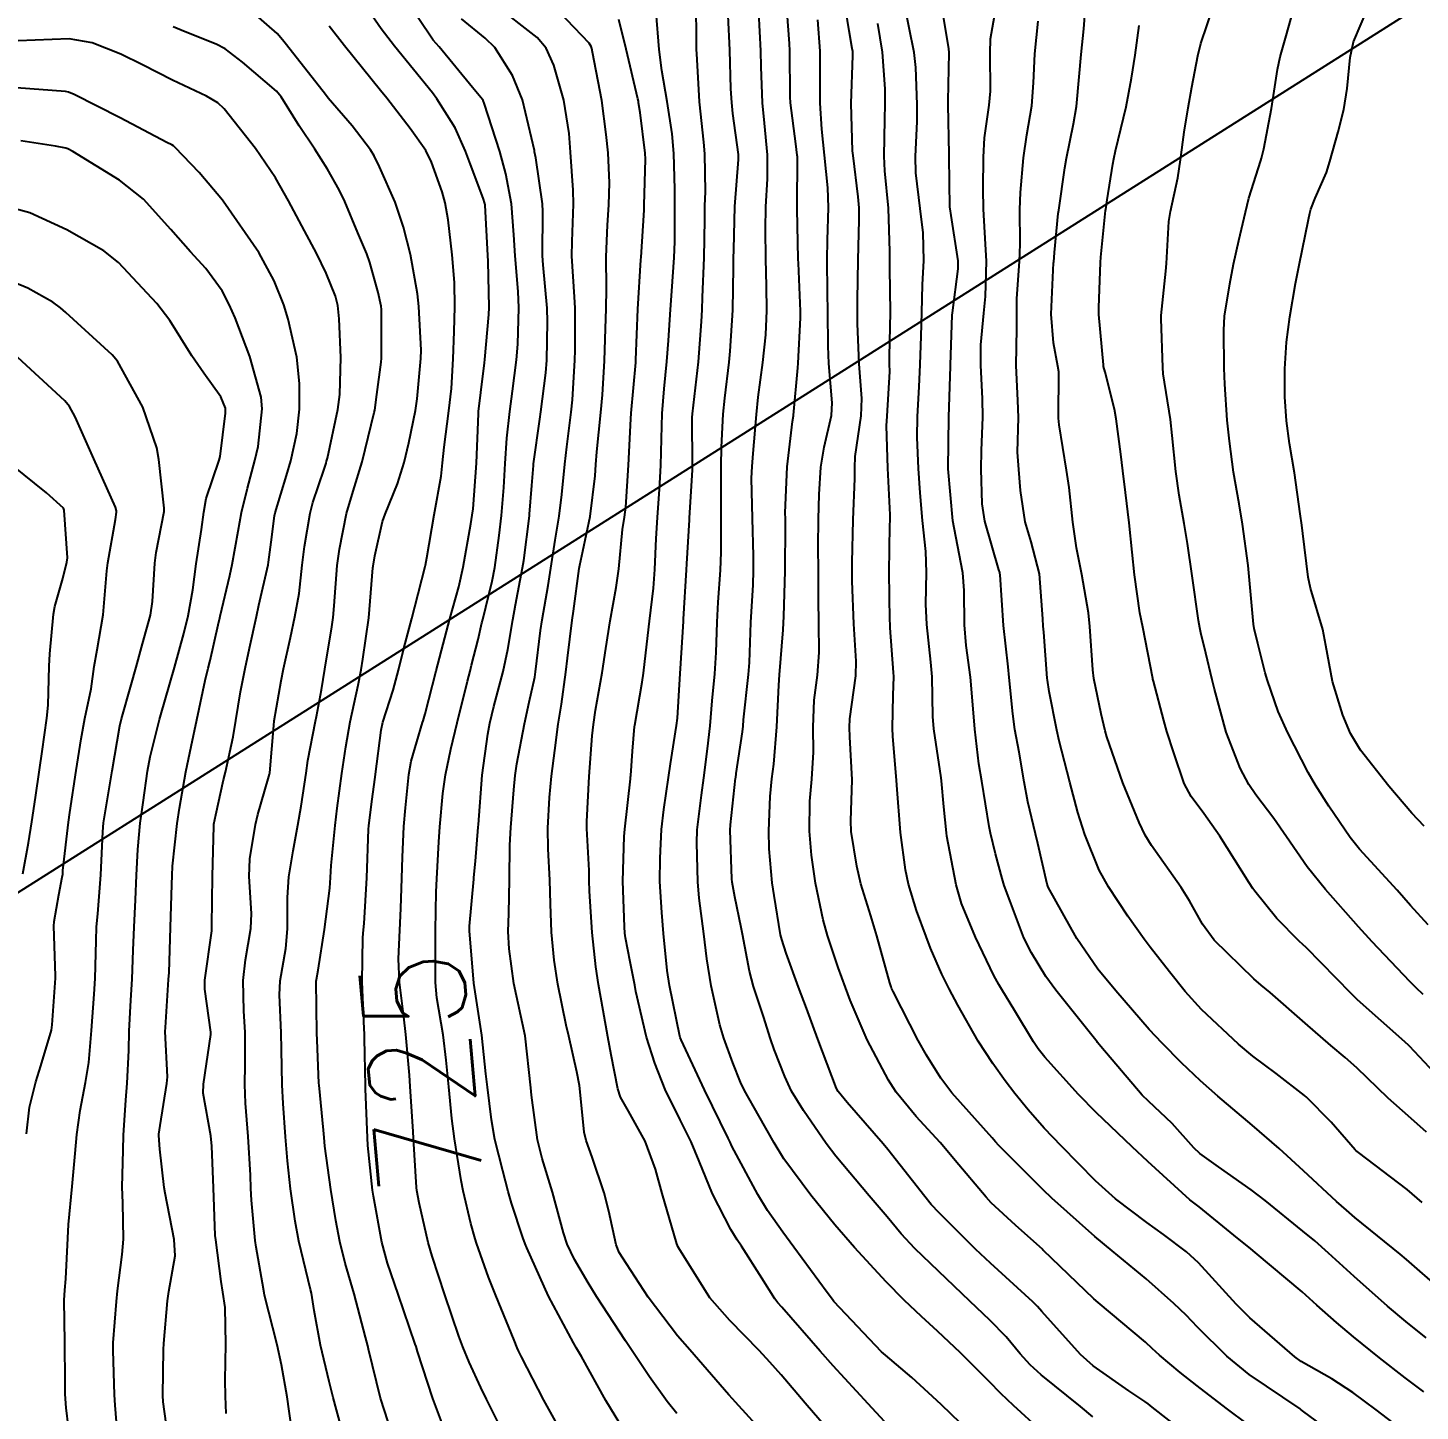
# Model space of a CAD drawing. Header units: metres. Extents: x 298520 to 308411, y 7433745 to 7450750.
# Drawn here: x 300115.2 to 300168.8, y 7449263.6 to 7449316.8 of the extents above; entities that cross this region are included whole.
import ezdxf
from ezdxf.enums import TextEntityAlignment as Align

# ---------------------------------------------------------------- set-up
doc = ezdxf.new("R2010")
doc.units = ezdxf.units.M
doc.header["$LTSCALE"] = 10
doc.linetypes.add('CONTINUO', pattern=[0])
for name, color, linetype in [('Cotas', 45, 'Continuous'), ('Curvas de Nivel 1m', 11, 'Continuous'), ('Curvas de Nivel 5m', 15, 'Continuous'), ('TEXTO', 45, 'Continuous')]:
    doc.layers.add(name, color=color, linetype=linetype)
doc.styles.add('Style-STANDARD', font='STANDARD.shx')

msp = doc.modelspace()

# ---------------------------------------------------------------- linework, layer by layer
at = {"layer": 'Curvas de Nivel 1m', "flags": 128}
for points, elevation in [([(300129.109, 7449263.191), (300128.816, 7449264.104), (300128.354, 7449265.986), (300128.327, 7449266.109), (300128.238, 7449266.454), (300127.801, 7449268.117), (300127.45, 7449269.298), (300127.241, 7449270.126), (300127.093, 7449270.93), (300126.894, 7449272.131), (300126.669, 7449273.794), (300126.637, 7449274.135), (300126.616, 7449274.416), (300126.447, 7449276.139), (300126.44, 7449276.225), (300126.37, 7449277.877), (300126.361, 7449278.14), (300126.338, 7449280.141), (300126.344, 7449280.201), (300126.407, 7449280.571), (300126.66, 7449282.136), (300126.857, 7449283.724), (300126.886, 7449284.134), (300126.916, 7449284.591), (300127.064, 7449286.131), (300127.142, 7449286.793), (300127.325, 7449288.128), (300127.476, 7449289.158), (300127.642, 7449290.123), (300127.946, 7449291.528), (300128.066, 7449292.117), (300128.134, 7449292.531), (300128.356, 7449294.113), (300128.518, 7449296.037), (300128.528, 7449296.111), (300128.597, 7449296.507), (300128.891, 7449297.827), (300128.986, 7449298.106), (300129.461, 7449299.271), (300129.716, 7449300.099), (300129.894, 7449300.854), (300130.159, 7449302.095), (300130.224, 7449302.537), (300130.364, 7449304.093), (300130.371, 7449304.41), (300130.289, 7449306.094), (300130.233, 7449306.579), (300129.967, 7449308.098), (300129.701, 7449309.148), (300129.379, 7449310.104), (300128.777, 7449311.47), (300128.563, 7449311.896), (300128.43, 7449312.115), (300127.715, 7449313.049), (300126.803, 7449314.107), (300126.692, 7449314.244), (300125.195, 7449316.155), (300125.036, 7449316.358), (300124.837, 7449316.593), (300123.038, 7449318.178)], 723), ([(300136.183, 7449262.057), (300135.097, 7449264.031), (300134.229, 7449265.692), (300134.117, 7449265.927), (300134.066, 7449266.043), (300133.95, 7449266.332), (300133.241, 7449268.055), (300132.968, 7449268.758), (300132.508, 7449270.067), (300132.453, 7449270.236), (300132.29, 7449270.824), (300131.984, 7449272.073), (300131.907, 7449272.476), (300131.657, 7449274.077), (300131.56, 7449274.859), (300131.433, 7449276.079), (300131.337, 7449277.107), (300131.226, 7449278.081), (300130.979, 7449279.499), (300130.922, 7449280.085), (300130.93, 7449281.572), (300130.93, 7449282.085), (300130.957, 7449283.573), (300130.977, 7449284.085), (300131.048, 7449285.503), (300131.089, 7449286.084), (300131.206, 7449287.362), (300131.308, 7449288.082), (300131.522, 7449289.066), (300131.756, 7449290.078), (300132.155, 7449291.682), (300132.256, 7449292.064), (300132.315, 7449292.295), (300132.561, 7449293.289), (300132.709, 7449293.92), (300132.741, 7449294.058), (300133.11, 7449295.533), (300133.21, 7449296.054), (300133.377, 7449297.281), (300133.461, 7449298.052), (300133.551, 7449299.129), (300133.609, 7449300.05), (300133.671, 7449301.032), (300133.78, 7449302.049), (300133.885, 7449302.834), (300134.048, 7449304.046), (300134.095, 7449304.643), (300134.127, 7449306.046), (300134.101, 7449306.665), (300133.988, 7449308.047), (300133.943, 7449308.85), (300133.848, 7449310.049), (300133.63, 7449311.195), (300133.402, 7449312.054), (300132.801, 7449313.914), (300132.759, 7449314.017), (300132.731, 7449314.061), (300132.354, 7449314.523), (300131.072, 7449316.086), (300130.953, 7449316.207), (300130.835, 7449316.337), (300129.653, 7449318.102)], 726), ([(300144.185, 7449262.065), (300142.466, 7449263.946), (300142.345, 7449264.078), (300142.216, 7449264.229), (300140.712, 7449265.965), (300140.241, 7449266.503), (300139.105, 7449267.987), (300138.777, 7449268.502), (300138.276, 7449269.271), (300137.995, 7449269.709), (300137.874, 7449269.996), (300137.596, 7449271.301), (300137.412, 7449272.003), (300136.957, 7449273.377), (300136.725, 7449274.014), (300136.649, 7449274.328), (300136.478, 7449276.018), (300136.463, 7449276.127), (300136.359, 7449276.654), (300136.057, 7449278.023), (300135.954, 7449278.449), (300135.629, 7449280.028), (300135.492, 7449280.949), (300135.391, 7449282.03), (300135.35, 7449283.12), (300135.319, 7449284.031), (300135.26, 7449285.237), (300135.253, 7449286.032), (300135.308, 7449287.208), (300135.388, 7449288.031), (300135.517, 7449289.021), (300135.651, 7449290.029), (300135.767, 7449290.791), (300135.945, 7449292.026), (300136.008, 7449292.568), (300136.18, 7449294.024), (300136.23, 7449294.37), (300136.454, 7449296.021), (300136.473, 7449296.142), (300136.6, 7449296.684), (300136.873, 7449298.016), (300137.067, 7449299.583), (300137.093, 7449300.013), (300137.134, 7449300.499), (300137.292, 7449302.011), (300137.356, 7449302.696), (300137.427, 7449304.009), (300137.462, 7449305.248), (300137.489, 7449306.008), (300137.499, 7449306.787), (300137.485, 7449308.009), (300137.542, 7449309.217), (300137.598, 7449310.007), (300137.618, 7449310.854), (300137.566, 7449312.008), (300137.497, 7449312.716), (300137.325, 7449314.012), (300136.968, 7449315.881), (300136.939, 7449316.018), (300136.914, 7449316.099), (300136.835, 7449316.226), (300135.115, 7449318.037)], 729), ([(300152.187, 7449262.11), (300150.386, 7449263.848), (300150.215, 7449264.018), (300149.253, 7449264.894), (300148.232, 7449265.75), (300148.089, 7449265.881), (300146.252, 7449267.826), (300146.192, 7449267.901), (300145.992, 7449268.168), (300144.716, 7449269.916), (300144.289, 7449270.484), (300143.693, 7449271.325), (300143.327, 7449271.935), (300142.331, 7449273.801), (300142.256, 7449273.951), (300142.189, 7449274.097), (300141.276, 7449275.961), (300140.372, 7449277.882), (300140.336, 7449277.97), (300140.322, 7449278.022), (300139.924, 7449279.975), (300139.833, 7449280.551), (300139.697, 7449281.977), (300139.629, 7449282.784), (300139.562, 7449283.979), (300139.571, 7449284.87), (300139.626, 7449285.978), (300139.708, 7449286.75), (300139.894, 7449287.976), (300139.971, 7449288.505), (300140.203, 7449289.973), (300140.237, 7449290.261), (300140.337, 7449291.972), (300140.351, 7449292.166), (300140.462, 7449293.971), (300140.466, 7449294.07), (300140.582, 7449295.97), (300140.595, 7449296.195), (300140.694, 7449297.887), (300140.702, 7449297.969), (300140.807, 7449299.801), (300140.81, 7449299.968), (300140.8, 7449301.83), (300140.807, 7449301.969), (300141.009, 7449303.637), (300141.039, 7449303.966), (300141.158, 7449305.513), (300141.185, 7449305.965), (300141.203, 7449306.448), (300141.265, 7449307.962), (300141.282, 7449309.435), (300141.293, 7449309.962), (300141.315, 7449310.509), (300141.288, 7449311.962), (300141.246, 7449312.421), (300141.076, 7449313.966), (300140.977, 7449315.821), (300140.971, 7449315.968), (300140.969, 7449316.102), (300140.947, 7449317.969)], 732), ([(300166.191, 7449262.209), (300164.282, 7449263.618), (300164.213, 7449263.668), (300164.183, 7449263.69), (300162.226, 7449265.013), (300161.362, 7449265.719), (300160.244, 7449266.837), (300159.801, 7449267.289), (300159.331, 7449267.744), (300158.267, 7449268.691), (300156.952, 7449269.773), (300156.288, 7449270.317), (300154.633, 7449271.797), (300154.308, 7449272.113), (300152.599, 7449273.826), (300152.472, 7449273.966), (300152.336, 7449274.121), (300150.783, 7449275.846), (300150.359, 7449276.413), (300149.81, 7449277.301), (300149.489, 7449277.863), (300148.537, 7449279.742), (300148.467, 7449279.879), (300148.452, 7449279.928), (300148.405, 7449280.074), (300147.902, 7449281.885), (300147.669, 7449282.653), (300147.291, 7449283.892), (300147.134, 7449284.565), (300146.91, 7449285.893), (300146.898, 7449286.315), (300146.955, 7449287.893), (300146.868, 7449289.544), (300146.847, 7449289.895), (300146.869, 7449290.238), (300147.094, 7449291.892), (300147.11, 7449292.453), (300147.022, 7449293.893), (300146.955, 7449295.527), (300146.949, 7449295.895), (300146.953, 7449296.251), (300146.999, 7449297.894), (300147.057, 7449299.473), (300147.051, 7449299.894), (300147.075, 7449300.321), (300147.301, 7449301.89), (300147.329, 7449302.55), (300147.223, 7449303.892), (300147.155, 7449305.445), (300147.158, 7449305.893), (300147.156, 7449306.332), (300147.182, 7449307.893), (300147.23, 7449309.418), (300147.224, 7449309.893), (300147.182, 7449310.309), (300146.988, 7449311.897), (300146.973, 7449312.085), (300146.922, 7449313.898), (300146.984, 7449315.744), (300146.981, 7449315.898), (300146.96, 7449316.024), (300146.841, 7449316.701), (300146.644, 7449317.902)], 737), ([(300168.941, 7449264.35), (300168.225, 7449264.879), (300167.243, 7449265.65), (300166.241, 7449266.465), (300165.586, 7449267.01), (300164.83, 7449267.681), (300164.26, 7449268.187), (300162.458, 7449269.708), (300162.284, 7449269.85), (300161.632, 7449270.374), (300160.3, 7449271.458), (300160.146, 7449271.577), (300159.95, 7449271.735), (300158.325, 7449273.21), (300157.724, 7449273.766), (300156.346, 7449275.093), (300155.663, 7449275.787), (300154.367, 7449277.22), (300154.11, 7449277.543), (300153.933, 7449277.807), (300153.211, 7449278.998), (300152.706, 7449279.825), (300152.594, 7449280.016), (300152.408, 7449280.358), (300151.693, 7449281.837), (300151.161, 7449283.124), (300150.949, 7449283.845), (300150.602, 7449285.718), (300150.585, 7449285.849), (300150.483, 7449286.85), (300150.392, 7449287.851), (300150.376, 7449287.97), (300150.094, 7449289.854), (300150.06, 7449290.322), (300150.027, 7449291.855), (300149.985, 7449292.419), (300149.825, 7449293.857), (300149.794, 7449294.638), (300149.819, 7449295.858), (300149.792, 7449296.667), (300149.661, 7449297.86), (300149.565, 7449298.924), (300149.508, 7449299.861), (300149.458, 7449301.059), (300149.468, 7449301.862), (300149.527, 7449303.009), (300149.564, 7449303.861), (300149.613, 7449304.947), (300149.631, 7449305.861), (300149.654, 7449306.93), (300149.705, 7449307.86), (300149.682, 7449308.928), (300149.568, 7449309.862), (300149.406, 7449311.234), (300149.391, 7449311.864), (300149.449, 7449313.21), (300149.451, 7449313.864), (300149.401, 7449315.287), (300149.344, 7449315.865), (300148.957, 7449317.764)], 739), ([(300169.596, 7449268.287), (300168.28, 7449269.436), (300168.037, 7449269.642), (300166.297, 7449271.053), (300165.965, 7449271.33), (300165.581, 7449271.671), (300164.32, 7449272.844), (300163.378, 7449273.7), (300162.342, 7449274.603), (300161.019, 7449275.723), (300160.359, 7449276.305), (300159.629, 7449277.005), (300158.877, 7449277.752), (300158.381, 7449278.289), (300157.1, 7449279.773), (300156.411, 7449280.601), (300155.595, 7449281.788), (300154.497, 7449283.755), (300154.476, 7449283.8), (300154.454, 7449283.878), (300154.097, 7449285.433), (300154.005, 7449285.807), (300153.715, 7449287.042), (300153.568, 7449287.814), (300153.376, 7449288.951), (300153.218, 7449289.82), (300153.13, 7449290.422), (300152.996, 7449291.823), (300152.953, 7449292.23), (300152.77, 7449293.827), (300152.644, 7449295.778), (300152.64, 7449295.829), (300152.629, 7449295.865), (300152.594, 7449295.964), (300152.055, 7449297.836), (300151.953, 7449298.507), (300151.919, 7449299.837), (300151.929, 7449300.558), (300151.979, 7449301.837), (300151.971, 7449302.536), (300151.899, 7449303.838), (300151.908, 7449304.625), (300152.023, 7449305.837), (300152.082, 7449306.474), (300152.125, 7449307.836), (300152.088, 7449308.492), (300152.003, 7449309.838), (300151.991, 7449310.618), (300152.006, 7449311.838), (300152.048, 7449312.58), (300152.221, 7449313.836), (300152.273, 7449314.373), (300152.266, 7449315.836), (300152.279, 7449316.395), (300152.531, 7449317.833)], 741), ([(300169.051, 7449274.34), (300168.346, 7449274.962), (300167.574, 7449275.648), (300166.364, 7449276.805), (300165.914, 7449277.212), (300165.37, 7449277.67), (300164.386, 7449278.532), (300163.032, 7449279.701), (300162.687, 7449279.987), (300162.408, 7449280.23), (300160.883, 7449281.725), (300160.429, 7449282.334), (300159.935, 7449283.234), (300159.614, 7449283.742), (300158.467, 7449285.359), (300158.224, 7449285.762), (300157.995, 7449286.247), (300157.367, 7449287.771), (300156.756, 7449289.541), (300156.689, 7449289.778), (300156.529, 7449290.426), (300156.251, 7449291.783), (300156.207, 7449292.123), (300156.098, 7449293.785), (300156.046, 7449294.31), (300155.79, 7449295.788), (300155.583, 7449296.81), (300155.446, 7449297.792), (300155.299, 7449299.127), (300155.204, 7449299.794), (300154.913, 7449301.545), (300154.888, 7449301.798), (300154.9, 7449303.578), (300154.872, 7449303.798), (300154.696, 7449304.695), (300154.604, 7449305.802), (300154.702, 7449307.77), (300154.706, 7449307.8), (300154.737, 7449308.174), (300154.882, 7449309.668), (300154.899, 7449309.799), (300155.14, 7449311.433), (300155.201, 7449311.796), (300155.472, 7449313.117), (300155.586, 7449313.792), (300155.682, 7449314.929), (300155.759, 7449315.791), (300155.863, 7449316.77), (300155.946, 7449317.789)], 743), ([(300140.206, 7449263.518), (300139.843, 7449263.976), (300139.163, 7449264.926), (300138.439, 7449265.997), (300138.237, 7449266.302), (300137.125, 7449268.011), (300136.797, 7449268.541), (300136.277, 7449269.435), (300135.988, 7449270.023), (300135.844, 7449270.468), (300135.431, 7449272.029), (300135.03, 7449273.325), (300134.849, 7449274.035), (300134.625, 7449275.762), (300134.598, 7449276.038), (300134.373, 7449278.04), (300133.941, 7449280.047), (300133.756, 7449281.389), (300133.725, 7449282.05), (300133.741, 7449282.743), (300133.772, 7449284.05), (300133.786, 7449285.371), (300133.822, 7449286.05), (300133.939, 7449287.5), (300133.985, 7449288.048), (300134.05, 7449288.496), (300134.35, 7449290.043), (300134.531, 7449290.875), (300134.742, 7449291.837), (300134.778, 7449292.038), (300134.967, 7449293.636), (300135.028, 7449294.035), (300135.261, 7449295.358), (300135.363, 7449296.032), (300135.53, 7449297.105), (300135.687, 7449298.029), (300135.791, 7449298.863), (300135.899, 7449300.027), (300135.975, 7449300.701), (300136.143, 7449302.025), (300136.191, 7449302.501), (300136.288, 7449304.024), (300136.298, 7449304.414), (300136.293, 7449306.024), (300136.273, 7449306.469), (300136.175, 7449308.026), (300136.179, 7449308.588), (300136.236, 7449310.025), (300136.222, 7449310.572), (300136.125, 7449312.027), (300136.068, 7449312.75), (300135.859, 7449314.029), (300135.478, 7449315.378), (300135.183, 7449316.036), (300134.837, 7449316.442), (300133.162, 7449317.745)], 728), ([(300148.203, 7449263.208), (300147.57, 7449263.886), (300146.227, 7449265.341), (300145.724, 7449265.905), (300144.25, 7449267.608), (300144.099, 7449267.77), (300143.976, 7449267.924), (300143.481, 7449268.716), (300142.692, 7449269.944), (300142.532, 7449270.193), (300142.289, 7449270.591), (300141.586, 7449271.957), (300141.064, 7449273.22), (300140.756, 7449273.966), (300140.341, 7449274.802), (300139.765, 7449275.976), (300139.358, 7449276.985), (300139.041, 7449277.983), (300138.637, 7449279.75), (300138.592, 7449279.988), (300138.412, 7449280.885), (300138.232, 7449281.803), (300138.208, 7449281.993), (300138.192, 7449282.228), (300138.138, 7449283.995), (300138.186, 7449285.71), (300138.205, 7449285.994), (300138.425, 7449287.924), (300138.428, 7449287.991), (300138.436, 7449288.049), (300138.508, 7449288.99), (300138.578, 7449289.933), (300138.591, 7449289.989), (300138.878, 7449291.649), (300138.924, 7449291.986), (300139.097, 7449293.445), (300139.16, 7449293.984), (300139.309, 7449295.256), (300139.363, 7449295.982), (300139.421, 7449297.165), (300139.467, 7449297.981), (300139.54, 7449299.07), (300139.593, 7449299.981), (300139.624, 7449301.009), (300139.65, 7449301.98), (300139.721, 7449302.931), (300139.827, 7449303.979), (300139.885, 7449304.788), (300139.96, 7449305.978), (300140.011, 7449306.686), (300140.104, 7449307.976), (300140.132, 7449308.586), (300140.139, 7449309.976), (300140.136, 7449310.61), (300140.096, 7449311.977), (300140.026, 7449312.742), (300139.84, 7449313.98), (300139.636, 7449315.167), (300139.535, 7449315.983), (300139.41, 7449317.421)], 731), ([(300154.199, 7449262.867), (300153.165, 7449263.816), (300152.678, 7449264.284), (300152.222, 7449264.74), (300151.118, 7449265.841), (300150.241, 7449266.673), (300149.627, 7449267.239), (300148.96, 7449267.869), (300148.263, 7449268.571), (300147.049, 7449269.892), (300146.292, 7449270.765), (300145.358, 7449271.909), (300144.324, 7449273.314), (300143.948, 7449273.926), (300143.369, 7449274.96), (300142.809, 7449275.943), (300142.662, 7449276.251), (300142.363, 7449277.007), (300142.024, 7449277.953), (300141.869, 7449278.467), (300141.533, 7449279.959), (300141.369, 7449281.005), (300141.246, 7449281.962), (300141.07, 7449283.337), (300141.015, 7449283.964), (300140.975, 7449285.458), (300140.997, 7449285.965), (300141.159, 7449287.291), (300141.246, 7449287.962), (300141.391, 7449289.08), (300141.49, 7449289.96), (300141.572, 7449290.92), (300141.668, 7449291.959), (300141.721, 7449292.788), (300141.766, 7449293.958), (300141.805, 7449294.727), (300141.891, 7449295.957), (300141.915, 7449296.642), (300141.914, 7449297.957), (300141.919, 7449298.662), (300141.917, 7449299.957), (300141.923, 7449300.684), (300141.994, 7449301.957), (300142.057, 7449302.568), (300142.223, 7449303.955), (300142.267, 7449304.377), (300142.363, 7449305.953), (300142.39, 7449307.606), (300142.392, 7449307.945), (300142.4, 7449308.283), (300142.446, 7449309.945), (300142.584, 7449311.746), (300142.58, 7449311.943), (300142.366, 7449313.513), (300142.319, 7449313.947), (300142.29, 7449314.468), (300142.243, 7449315.949), (300142.187, 7449317.291)], 733), ([(300156.207, 7449263.381), (300155.734, 7449263.785), (300154.225, 7449265.003), (300153.802, 7449265.38), (300153.42, 7449265.812), (300152.876, 7449266.457), (300152.246, 7449267.101), (300151.477, 7449267.838), (300150.27, 7449268.983), (300149.364, 7449269.864), (300148.844, 7449270.427), (300148.295, 7449271.079), (300147.609, 7449271.887), (300146.326, 7449273.414), (300145.956, 7449273.904), (300145.087, 7449275.171), (300144.625, 7449275.917), (300144.358, 7449276.474), (300143.957, 7449277.514), (300143.81, 7449277.928), (300143.538, 7449278.781), (300143.163, 7449279.939), (300143, 7449280.533), (300142.734, 7449281.945), (300142.685, 7449282.205), (300142.444, 7449283.38), (300142.341, 7449283.951), (300142.329, 7449284.076), (300142.26, 7449285.952), (300142.27, 7449286.157), (300142.47, 7449287.95), (300142.473, 7449287.97), (300142.496, 7449288.133), (300142.736, 7449289.731), (300142.757, 7449289.946), (300142.779, 7449290.199), (300142.968, 7449291.944), (300142.999, 7449292.395), (300143.062, 7449293.943), (300143.142, 7449295.384), (300143.164, 7449295.941), (300143.164, 7449296.507), (300143.125, 7449297.942), (300143.088, 7449299.492), (300143.102, 7449299.943), (300143.147, 7449300.441), (300143.274, 7449301.941), (300143.341, 7449302.612), (300143.513, 7449303.938), (300143.63, 7449305.004), (300143.678, 7449305.936), (300143.659, 7449306.873), (300143.631, 7449307.931), (300143.619, 7449309.062), (300143.635, 7449309.931), (300143.699, 7449311.006), (300143.697, 7449311.931), (300143.578, 7449313.149), (300143.505, 7449313.933), (300143.45, 7449315.307), (300143.438, 7449315.934), (300143.366, 7449317.416)], 734), ([(300169.11, 7449282.31), (300168.437, 7449283.059), (300167.918, 7449283.645), (300166.466, 7449285.215), (300166.106, 7449285.664), (300165.286, 7449286.871), (300164.78, 7449287.677), (300164.5, 7449288.174), (300163.719, 7449289.692), (300163.348, 7449290.514), (300162.93, 7449291.704), (300162.845, 7449292.005), (300162.557, 7449293.134), (300162.422, 7449293.711), (300162.397, 7449293.88), (300162.228, 7449295.714), (300162.184, 7449296.127), (300161.972, 7449297.716), (300161.839, 7449298.504), (300161.626, 7449299.72), (300161.465, 7449300.912), (300161.383, 7449301.723), (300161.29, 7449303.111), (300161.27, 7449303.724), (300161.249, 7449305.18), (300161.283, 7449305.724), (300161.478, 7449306.97), (300161.62, 7449307.721), (300161.832, 7449308.63), (300162.085, 7449309.717), (300162.216, 7449310.261), (300162.672, 7449311.711), (300162.699, 7449311.796), (300162.787, 7449312.161), (300163.084, 7449313.706), (300163.318, 7449315.21), (300163.42, 7449315.701), (300163.644, 7449316.501), (300163.981, 7449317.693)], 746), ([(300168.955, 7449286.11), (300168.483, 7449286.61), (300167.601, 7449287.649), (300166.513, 7449289.024), (300166.126, 7449289.664), (300165.825, 7449290.372), (300165.432, 7449291.671), (300165.181, 7449293.049), (300165.062, 7449293.675), (300164.587, 7449295.261), (300164.497, 7449295.681), (300164.29, 7449297.365), (300164.246, 7449297.686), (300164.183, 7449298.123), (300163.97, 7449299.69), (300163.784, 7449300.823), (300163.657, 7449301.695), (300163.601, 7449302.625), (300163.604, 7449303.696), (300163.667, 7449304.727), (300163.795, 7449305.694), (300164.014, 7449306.979), (300164.147, 7449307.689), (300164.506, 7449309.439), (300164.564, 7449309.683), (300164.604, 7449309.833), (300164.762, 7449310.261), (300165.201, 7449311.251), (300165.331, 7449311.675), (300165.649, 7449312.817), (300165.865, 7449313.669), (300165.998, 7449314.486), (300166.109, 7449315.667), (300166.236, 7449316.269), (300166.825, 7449317.66)], 747), ([(300127.285, 7449263.035), (300126.995, 7449264.128), (300126.835, 7449264.747), (300126.503, 7449266.136), (300126.253, 7449267.473), (300126.15, 7449268.141), (300126.12, 7449268.286), (300125.673, 7449270.146), (300125.534, 7449270.905), (300125.352, 7449272.15), (300125.234, 7449273.236), (300125.158, 7449274.152), (300125.067, 7449275.432), (300125.033, 7449276.153), (300125.004, 7449277.516), (300124.987, 7449278.154), (300124.927, 7449279.622), (300124.955, 7449280.154), (300125.166, 7449281.402), (300125.238, 7449282.152), (300125.233, 7449283.36), (300125.29, 7449284.152), (300125.454, 7449285.16), (300125.628, 7449286.148), (300125.758, 7449286.869), (300125.947, 7449288.145), (300126.017, 7449288.628), (300126.311, 7449290.142), (300126.347, 7449290.32), (300126.535, 7449291.351), (300126.668, 7449292.138), (300126.934, 7449293.768), (300126.984, 7449294.134), (300127.022, 7449294.578), (300127.145, 7449296.132), (300127.227, 7449296.758), (300127.499, 7449298.127), (300127.754, 7449298.995), (300128.103, 7449300.118), (300128.573, 7449302.023), (300128.589, 7449302.111), (300128.669, 7449302.713), (300128.835, 7449303.955), (300128.843, 7449304.108), (300128.847, 7449305.973), (300128.837, 7449306.109), (300128.718, 7449306.629), (300128.402, 7449307.787), (300128.282, 7449308.117), (300127.944, 7449308.923), (300127.44, 7449310.13), (300127.22, 7449310.586), (300126.775, 7449311.376), (300126.289, 7449312.145), (300125.686, 7449313.041), (300124.986, 7449314.157), (300124.806, 7449314.377), (300123.498, 7449315.498), (300122.83, 7449316.004), (300122.486, 7449316.185), (300121.293, 7449316.659), (300120.839, 7449316.852)], 722), ([(300131.212, 7449263.066), (300130.82, 7449264.084), (300130.231, 7449265.894), (300130.176, 7449266.091), (300130.149, 7449266.176), (300129.484, 7449268.098), (300129.08, 7449269.296), (300128.866, 7449270.104), (300128.535, 7449271.873), (300128.5, 7449272.108), (300128.329, 7449273.82), (300128.31, 7449274.11), (300128.238, 7449275.998), (300128.234, 7449276.112), (300128.197, 7449277.938), (300128.189, 7449278.113), (300128.183, 7449278.305), (300128.106, 7449280.114), (300128.126, 7449281.82), (300128.153, 7449282.114), (300128.183, 7449282.358), (300128.279, 7449284.113), (300128.346, 7449285.987), (300128.358, 7449286.112), (300128.482, 7449287.051), (300128.609, 7449287.992), (300128.623, 7449288.109), (300128.832, 7449289.793), (300128.905, 7449290.106), (300129.296, 7449291.342), (300129.498, 7449292.1), (300129.71, 7449292.945), (300130.016, 7449294.096), (300130.129, 7449294.543), (300130.53, 7449296.091), (300130.543, 7449296.141), (300130.596, 7449296.429), (300130.881, 7449298.086), (300131.146, 7449299.571), (300131.2, 7449300.082), (300131.254, 7449300.686), (300131.437, 7449302.078), (300131.537, 7449302.943), (300131.609, 7449304.076), (300131.641, 7449305.134), (300131.674, 7449306.076), (300131.662, 7449307.016), (300131.568, 7449308.077), (300131.408, 7449309.426), (300131.298, 7449310.082), (300131.185, 7449310.502), (300130.778, 7449311.643), (300130.558, 7449312.092), (300129.95, 7449312.939), (300129.049, 7449314.108), (300128.807, 7449314.409), (300127.421, 7449316.124), (300126.84, 7449316.872)], 724), ([(300138.195, 7449262.829), (300137.479, 7449264.007), (300136.539, 7449265.708), (300136.356, 7449266.019), (300136.236, 7449266.226), (300135.268, 7449268.03), (300134.434, 7449269.886), (300134.375, 7449270.039), (300134.285, 7449270.287), (300133.853, 7449271.601), (300133.725, 7449272.049), (300133.52, 7449272.847), (300133.213, 7449274.057), (300133.085, 7449274.803), (300132.922, 7449276.061), (300132.867, 7449276.572), (300132.707, 7449278.065), (300132.403, 7449280.07), (300132.237, 7449282.072), (300132.234, 7449282.263), (300132.397, 7449284.071), (300132.398, 7449284.126), (300132.46, 7449284.759), (300132.573, 7449286.068), (300132.58, 7449286.175), (300132.724, 7449288.067), (300132.938, 7449289.642), (300133.019, 7449290.063), (300133.173, 7449290.704), (300133.524, 7449292.05), (300133.706, 7449292.898), (300133.895, 7449294.047), (300134.005, 7449294.619), (300134.279, 7449296.043), (300134.319, 7449296.319), (300134.536, 7449298.041), (300134.546, 7449298.109), (300134.63, 7449299.203), (300134.698, 7449299.984), (300134.702, 7449300.039), (300134.939, 7449301.758), (300134.979, 7449302.037), (300135.169, 7449303.544), (300135.204, 7449304.035), (300135.235, 7449305.505), (300135.216, 7449306.035), (300135.064, 7449307.702), (300135.048, 7449308.037), (300135.051, 7449309.745), (300135.037, 7449310.037), (300134.781, 7449311.815), (300134.74, 7449312.04), (300134.729, 7449312.095), (300134.277, 7449314.045), (300133.884, 7449314.982), (300133.212, 7449316.056), (300132.837, 7449316.422), (300131.931, 7449317.161)], 727), ([(300162.203, 7449263.075), (300161.337, 7449263.719), (300160.221, 7449264.582), (300159.574, 7449265.087), (300158.777, 7449265.752), (300158.496, 7449266.017), (300158.238, 7449266.253), (300156.414, 7449267.778), (300156.255, 7449267.918), (300154.306, 7449269.8), (300154.283, 7449269.825), (300153.237, 7449270.76), (300152.301, 7449271.622), (300152.104, 7449271.832), (300150.922, 7449273.246), (300150.415, 7449273.849), (300150.334, 7449273.94), (300149.411, 7449274.932), (300148.652, 7449275.876), (300148.529, 7449276.052), (300148.358, 7449276.339), (300147.535, 7449277.888), (300146.874, 7449279.417), (300146.694, 7449279.897), (300146.411, 7449280.674), (300146.001, 7449281.904), (300145.837, 7449282.501), (300145.544, 7449283.909), (300145.385, 7449284.99), (300145.316, 7449285.912), (300145.327, 7449287.069), (300145.403, 7449287.911), (300145.467, 7449288.952), (300145.456, 7449289.911), (300145.496, 7449290.948), (300145.616, 7449291.909), (300145.681, 7449292.779), (300145.672, 7449293.909), (300145.665, 7449294.821), (300145.655, 7449295.909), (300145.652, 7449296.86), (300145.659, 7449297.91), (300145.679, 7449298.858), (300145.747, 7449299.909), (300145.878, 7449300.681), (300146.161, 7449301.905), (300146.187, 7449302.385), (300146.055, 7449303.906), (300146.032, 7449304.567), (300146.021, 7449305.907), (300146.006, 7449306.621), (300145.995, 7449307.907), (300146.001, 7449308.651), (300146.038, 7449309.907), (300146.022, 7449310.656), (300145.895, 7449311.909), (300145.783, 7449312.92), (300145.72, 7449313.911), (300145.719, 7449315.011), (300145.724, 7449315.911), (300145.631, 7449317.127)], 736), ([(300168.201, 7449262.814), (300167.111, 7449263.651), (300166.22, 7449264.319), (300165.405, 7449264.852), (300164.231, 7449265.518), (300163.979, 7449265.693), (300162.248, 7449267.186), (300161.723, 7449267.715), (300160.277, 7449269.314), (300159.81, 7449269.737), (300158.931, 7449270.392), (300158.294, 7449270.856), (300157.081, 7449271.772), (300156.313, 7449272.456), (300155.01, 7449273.793), (300154.34, 7449274.492), (300153.725, 7449275.188), (300153.21, 7449275.817), (300152.843, 7449276.308), (300152.364, 7449276.978), (300151.795, 7449277.836), (300151.017, 7449279.22), (300150.689, 7449279.847), (300150.409, 7449280.416), (300149.971, 7449281.409), (300149.795, 7449281.859), (300149.435, 7449282.862), (300149.122, 7449283.87), (300149.008, 7449284.421), (300148.815, 7449285.867), (300148.678, 7449287.682), (300148.666, 7449287.868), (300148.518, 7449289.553), (300148.506, 7449289.87), (300148.536, 7449291.128), (300148.555, 7449291.857), (300148.544, 7449292.016), (300148.421, 7449293.731), (300148.411, 7449293.872), (300148.406, 7449294.032), (300148.381, 7449295.873), (300148.408, 7449297.67), (300148.416, 7449297.873), (300148.414, 7449298.075), (300148.326, 7449299.875), (300148.281, 7449301.498), (300148.298, 7449301.875), (300148.398, 7449303.592), (300148.391, 7449303.874), (300148.385, 7449304.177), (300148.425, 7449305.874), (300148.404, 7449307.55), (300148.401, 7449307.875), (300148.409, 7449308.204), (300148.349, 7449309.876), (300148.215, 7449311.316), (300148.18, 7449311.879), (300148.211, 7449313.293), (300148.221, 7449313.879), (300148.218, 7449314.473), (300148.119, 7449315.881), (300147.944, 7449316.983)], 738), ([(300168.875, 7449271.631), (300168.31, 7449272.123), (300166.438, 7449273.552), (300166.333, 7449273.635), (300166.306, 7449273.66), (300165.386, 7449274.717), (300164.417, 7449275.689), (300164.382, 7449275.719), (300164.353, 7449275.743), (300163.259, 7449276.594), (300162.368, 7449277.257), (300161.811, 7449277.716), (300160.393, 7449279.056), (300159.766, 7449279.74), (300159.162, 7449280.501), (300158.42, 7449281.451), (300158.181, 7449281.762), (300157.565, 7449282.64), (300156.811, 7449283.776), (300156.459, 7449284.412), (300155.904, 7449285.786), (300155.637, 7449286.633), (300155.332, 7449287.792), (300154.921, 7449289.392), (300154.827, 7449289.797), (300154.538, 7449291.281), (300154.463, 7449291.722), (300154.456, 7449291.801), (300154.322, 7449293.565), (300154.303, 7449293.804), (300154.286, 7449294.085), (300154.157, 7449295.807), (300153.838, 7449297.044), (300153.606, 7449297.815), (300153.436, 7449299.013), (300153.362, 7449299.819), (300153.32, 7449300.49), (300153.348, 7449301.82), (300153.332, 7449302.483), (300153.26, 7449303.821), (300153.283, 7449305.242), (300153.283, 7449305.821), (300153.294, 7449306.397), (300153.394, 7449307.82), (300153.414, 7449308.494), (300153.408, 7449309.82), (300153.431, 7449310.481), (300153.542, 7449311.819), (300153.675, 7449312.7), (300153.86, 7449313.814), (300153.927, 7449314.702), (300153.984, 7449315.813), (300154.109, 7449317.075)], 742), ([(300169.353, 7449276.615), (300168.395, 7449277.64), (300168.373, 7449277.665), (300168.21, 7449277.807), (300166.399, 7449279.418), (300166.148, 7449279.663), (300164.421, 7449281.44), (300164.297, 7449281.557), (300164.153, 7449281.684), (300163.292, 7449282.558), (300162.442, 7449283.603), (300162.367, 7449283.711), (300162.231, 7449283.927), (300161.103, 7449285.724), (300160.482, 7449286.596), (300159.992, 7449287.241), (300159.727, 7449287.741), (300159.327, 7449288.931), (300159.061, 7449289.752), (300158.943, 7449290.169), (300158.542, 7449291.685), (300158.52, 7449291.76), (300158.517, 7449291.786), (300158.131, 7449293.764), (300158.024, 7449294.313), (300157.811, 7449295.768), (300157.725, 7449296.646), (300157.607, 7449297.77), (300157.468, 7449298.934), (300157.361, 7449299.769), (300157.289, 7449300.41), (300157.115, 7449301.773), (300157.044, 7449302.151), (300156.681, 7449303.567), (300156.629, 7449303.781), (300156.621, 7449303.844), (300156.441, 7449305.783), (300156.438, 7449306.06), (300156.507, 7449307.782), (300156.522, 7449307.995), (300156.698, 7449309.781), (300156.707, 7449309.827), (300156.759, 7449310.203), (300156.988, 7449311.569), (300157.025, 7449311.776), (300157.088, 7449312.078), (300157.497, 7449313.77), (300157.703, 7449314.883), (300157.845, 7449315.765), (300157.99, 7449316.908)], 744), ([(300125.384, 7449262.959), (300125.218, 7449264.15), (300125, 7449265.378), (300124.833, 7449266.154), (300124.353, 7449268.068), (300124.335, 7449268.159), (300124.267, 7449268.521), (300124.029, 7449269.912), (300123.995, 7449270.164), (300123.852, 7449271.72), (300123.827, 7449272.167), (300123.803, 7449272.676), (300123.722, 7449274.169), (300123.621, 7449275.447), (300123.586, 7449276.168), (300123.607, 7449276.921), (300123.608, 7449278.168), (300123.554, 7449279), (300123.525, 7449280.169), (300123.615, 7449280.964), (300123.828, 7449282.166), (300123.852, 7449282.745), (300123.764, 7449284.167), (300123.784, 7449284.842), (300123.999, 7449286.165), (300124.09, 7449286.55), (300124.491, 7449287.929), (300124.542, 7449288.11), (300124.548, 7449288.159), (300124.704, 7449289.974), (300124.726, 7449290.158), (300124.993, 7449291.701), (300125.085, 7449292.155), (300125.35, 7449293.363), (300125.518, 7449294.151), (300125.676, 7449295.055), (300125.802, 7449296.148), (300125.884, 7449296.863), (300126.106, 7449298.145), (300126.212, 7449298.551), (300126.638, 7449299.843), (300126.716, 7449300.064), (300126.738, 7449300.139), (300126.77, 7449300.264), (300127.169, 7449302.132), (300127.251, 7449302.714), (300127.287, 7449304.131), (300127.215, 7449305.623), (300127.166, 7449306.133), (300127.079, 7449306.497), (300126.725, 7449307.372), (300126.354, 7449308.144), (300125.893, 7449309.001), (300125.274, 7449310.155), (300124.772, 7449311.042), (300124.001, 7449312.168), (300122.798, 7449313.692), (300122.55, 7449313.934), (300122.112, 7449314.19), (300120.812, 7449314.803), (300119.652, 7449315.39), (300118.826, 7449315.797), (300117.717, 7449316.241), (300116.834, 7449316.387), (300114.867, 7449316.313)], 721), ([(300120.689, 7449262.205), (300120.45, 7449263.967), (300120.435, 7449264.208), (300120.469, 7449265.969), (300120.481, 7449266.208), (300120.616, 7449267.848), (300120.67, 7449268.206), (300120.907, 7449269.573), (300120.875, 7449270.204), (300120.523, 7449271.985), (300120.487, 7449272.208), (300120.325, 7449273.684), (300120.282, 7449274.211), (300120.281, 7449274.263), (300120.337, 7449274.595), (300120.591, 7449276.206), (300120.611, 7449276.461), (300120.531, 7449278.208), (300120.535, 7449278.358), (300120.661, 7449280.206), (300120.678, 7449280.479), (300120.728, 7449282.205), (300120.786, 7449283.867), (300120.796, 7449284.205), (300120.815, 7449284.563), (300120.994, 7449286.202), (300121.078, 7449286.801), (300121.323, 7449288.198), (300121.53, 7449289.172), (300121.751, 7449290.192), (300122.064, 7449291.712), (300122.181, 7449292.185), (300122.257, 7449292.475), (300122.568, 7449293.853), (300122.63, 7449294.122), (300122.645, 7449294.179), (300123.016, 7449295.748), (300123.108, 7449296.175), (300123.331, 7449297.448), (300123.462, 7449298.172), (300123.69, 7449299.107), (300123.979, 7449300.167), (300124.1, 7449300.714), (300124.262, 7449302.164), (300124.222, 7449302.61), (300123.783, 7449304.169), (300123.22, 7449305.66), (300122.993, 7449306.177), (300122.718, 7449306.696), (300122.094, 7449307.557), (300121.505, 7449308.198), (300120.746, 7449309.054), (300119.687, 7449310.221), (300118.77, 7449310.95), (300116.972, 7449312.057), (300116.782, 7449312.157), (300116.712, 7449312.181), (300116.308, 7449312.257), (300114.972, 7449312.465)], 719), ([(300118.726, 7449262.225), (300118.598, 7449263.835), (300118.576, 7449264.226), (300118.521, 7449265.936), (300118.527, 7449266.227), (300118.661, 7449267.822), (300118.698, 7449268.226), (300118.867, 7449269.634), (300118.93, 7449270.224), (300118.904, 7449271.616), (300118.878, 7449272.224), (300118.912, 7449273.636), (300118.93, 7449274.224), (300119.008, 7449275.562), (300119.067, 7449276.223), (300119.124, 7449277.47), (300119.14, 7449278.222), (300119.21, 7449279.406), (300119.262, 7449280.221), (300119.301, 7449281.335), (300119.33, 7449282.221), (300119.385, 7449283.274), (300119.428, 7449284.22), (300119.471, 7449285.212), (300119.569, 7449286.219), (300119.682, 7449287.017), (300119.85, 7449288.216), (300119.951, 7449288.766), (300120.306, 7449290.212), (300120.354, 7449290.382), (300120.53, 7449290.966), (300120.887, 7449292.205), (300121.249, 7449293.513), (300121.412, 7449294.197), (300121.587, 7449295.199), (300121.716, 7449296.193), (300121.928, 7449297.512), (300122.019, 7449298.189), (300122.104, 7449298.704), (300122.606, 7449300.181), (300122.644, 7449300.328), (300122.853, 7449301.986), (300122.847, 7449302.178), (300122.667, 7449302.622), (300122.016, 7449303.53), (300121.552, 7449304.197), (300120.703, 7449305.553), (300120.208, 7449306.215), (300118.729, 7449307.79), (300118.168, 7449308.236), (300116.745, 7449309.042), (300115.324, 7449309.702), (300114.756, 7449309.852)], 718), ([(300116.893, 7449262.249), (300116.722, 7449263.735), (300116.686, 7449264.253), (300116.676, 7449264.712), (300116.661, 7449266.254), (300116.644, 7449267.867), (300116.661, 7449268.254), (300116.7, 7449268.686), (300116.78, 7449270.253), (300116.813, 7449270.777), (300116.949, 7449272.25), (300117.064, 7449273.507), (300117.135, 7449274.248), (300117.258, 7449275.162), (300117.465, 7449276.243), (300117.589, 7449277.017), (300117.695, 7449278.24), (300117.798, 7449279.64), (300117.832, 7449280.239), (300117.868, 7449281.689), (300117.888, 7449282.238), (300117.933, 7449282.734), (300118.055, 7449284.236), (300118.125, 7449285.891), (300118.16, 7449286.235), (300118.493, 7449288.23), (300118.786, 7449289.96), (300118.844, 7449290.227), (300119.221, 7449291.538), (300119.405, 7449292.221), (300119.653, 7449293.122), (300119.96, 7449294.216), (300120.043, 7449294.751), (300120.126, 7449296.215), (300120.186, 7449296.626), (300120.485, 7449298.211), (300120.494, 7449298.332), (300120.285, 7449300.214), (300120.201, 7449300.661), (300119.662, 7449302.22), (300118.689, 7449303.996), (300118.491, 7449304.232), (300116.709, 7449305.869), (300116.504, 7449306.046), (300116.206, 7449306.258), (300115.249, 7449306.803), (300114.72, 7449307.019)], 717), ([(300115.195, 7449274.271), (300115.314, 7449275.3), (300115.55, 7449276.268), (300115.746, 7449276.883), (300116.149, 7449278.262), (300116.184, 7449278.463), (300116.313, 7449280.261), (300116.314, 7449280.351), (300116.243, 7449282.262), (300116.252, 7449282.435), (300116.441, 7449283.465), (300116.57, 7449284.14), (300116.585, 7449284.258), (300116.594, 7449284.397), (300116.807, 7449286.255), (300116.858, 7449286.636), (300117.107, 7449288.251), (300117.29, 7449289.47), (300117.439, 7449290.246), (300117.679, 7449291.388), (300117.801, 7449292.241), (300117.905, 7449292.887), (300118.136, 7449294.237), (300118.278, 7449295.923), (300118.315, 7449296.234), (300118.61, 7449297.901), (300118.661, 7449298.181), (300118.66, 7449298.23), (300118.615, 7449298.377), (300117.781, 7449300.239), (300117.061, 7449301.844), (300116.851, 7449302.248), (300116.666, 7449302.469), (300114.693, 7449304.28)], 716)]:
    msp.add_lwpolyline(points, dxfattribs=dict(at, elevation=elevation))
at = {"layer": 'Curvas de Nivel 5m', "flags": 128}
for points, elevation in [([(300133.592, 7449262.649), (300132.894, 7449264.06), (300132.672, 7449264.517), (300132.227, 7449265.491), (300131.981, 7449266.073), (300131.83, 7449266.484), (300131.287, 7449268.08), (300130.801, 7449269.562), (300130.648, 7449270.086), (300130.298, 7449271.613), (300130.207, 7449272.091), (300130.193, 7449272.203), (300130.085, 7449274.092), (300130.069, 7449274.359), (300129.952, 7449276.094), (300129.921, 7449276.53), (300129.789, 7449278.096), (300129.711, 7449278.769), (300129.541, 7449280.099), (300129.506, 7449281.005), (300129.557, 7449282.099), (300129.597, 7449282.937), (300129.632, 7449284.098), (300129.652, 7449284.907), (300129.71, 7449286.098), (300129.77, 7449286.807), (300129.898, 7449288.096), (300129.988, 7449288.608), (300130.431, 7449290.091), (300130.453, 7449290.161), (300130.526, 7449290.428), (300130.955, 7449292.084), (300131.288, 7449293.353), (300131.482, 7449294.076), (300131.82, 7449295.306), (300131.988, 7449296.069), (300132.28, 7449297.736), (300132.337, 7449298.064), (300132.37, 7449298.31), (300132.499, 7449300.062), (300132.575, 7449301.974), (300132.584, 7449302.061), (300132.67, 7449302.782), (300132.814, 7449303.927), (300132.828, 7449304.059), (300132.982, 7449305.784), (300132.992, 7449306.057), (300132.947, 7449307.842), (300132.936, 7449308.058), (300132.833, 7449309.988), (300132.823, 7449310.059), (300132.765, 7449310.26), (300132.271, 7449311.561), (300132.081, 7449312.071), (300131.678, 7449312.963), (300130.977, 7449314.087), (300130.806, 7449314.313), (300129.344, 7449316.105), (300128.84, 7449316.78), (300127.912, 7449318.119)], 725), ([(300160.193, 7449262.435), (300158.5, 7449263.756), (300158.338, 7449263.882), (300158.215, 7449263.971), (300157.597, 7449264.389), (300156.229, 7449265.352), (300155.732, 7449265.785), (300154.249, 7449267.433), (300154.079, 7449267.631), (300153.903, 7449267.805), (300152.275, 7449269.301), (300151.704, 7449269.836), (300150.297, 7449271.226), (300149.996, 7449271.551), (300149.746, 7449271.858), (300148.33, 7449273.664), (300148.152, 7449273.882), (300146.766, 7449275.478), (300146.416, 7449275.899), (300146.354, 7449276.011), (300145.637, 7449277.907), (300145.193, 7449279.109), (300144.892, 7449279.915), (300144.416, 7449281.22), (300144.243, 7449281.744), (300144.203, 7449281.923), (300143.95, 7449283.432), (300143.881, 7449283.929), (300143.767, 7449285.232), (300143.746, 7449285.931), (300143.797, 7449287.241), (300143.869, 7449287.929), (300143.938, 7449288.492), (300144.06, 7449289.927), (300144.139, 7449291.526), (300144.165, 7449291.926), (300144.299, 7449293.663), (300144.312, 7449293.924), (300144.325, 7449294.165), (300144.377, 7449295.923), (300144.388, 7449297.701), (300144.387, 7449297.923), (300144.381, 7449298.159), (300144.454, 7449299.923), (300144.66, 7449301.667), (300144.698, 7449301.885), (300144.702, 7449301.92), (300144.863, 7449303.736), (300144.874, 7449303.918), (300144.969, 7449305.657), (300144.973, 7449305.917), (300144.884, 7449307.766), (300144.875, 7449307.919), (300144.833, 7449309.848), (300144.835, 7449309.919), (300144.849, 7449311.853), (300144.845, 7449311.919), (300144.787, 7449312.349), (300144.582, 7449313.922), (300144.57, 7449314.159), (300144.56, 7449315.923), (300144.545, 7449316.213), (300144.415, 7449317.924)], 735), ([(300169.031, 7449266.418), (300168.247, 7449267.047), (300167.545, 7449267.647), (300166.27, 7449268.788), (300165.284, 7449269.675), (300164.754, 7449270.149), (300164.291, 7449270.53), (300162.846, 7449271.705), (300162.309, 7449272.122), (300161.042, 7449273.003), (300160.33, 7449273.508), (300160.101, 7449273.733), (300159.268, 7449274.671), (300158.351, 7449275.528), (300158.113, 7449275.762), (300156.526, 7449277.624), (300156.398, 7449277.78), (300156.373, 7449277.805), (300154.787, 7449279.796), (300154.408, 7449280.327), (300153.847, 7449281.238), (300153.56, 7449281.813), (300153.016, 7449283.25), (300152.806, 7449283.825), (300152.724, 7449284.094), (300152.465, 7449285.046), (300152.271, 7449285.832), (300152.222, 7449286.086), (300151.938, 7449287.836), (300151.832, 7449288.507), (300151.667, 7449289.839), (300151.597, 7449290.774), (300151.503, 7449291.84), (300151.346, 7449293.051), (300151.275, 7449293.843), (300151.262, 7449295.164), (300151.213, 7449295.844), (300150.876, 7449297.581), (300150.832, 7449297.848), (300150.643, 7449299.85), (300150.674, 7449301.839), (300150.733, 7449303.799), (300150.732, 7449303.85), (300150.805, 7449305.756), (300150.812, 7449305.849), (300151.029, 7449307.548), (300151.029, 7449307.847), (300150.759, 7449309.594), (300150.719, 7449309.85), (300150.711, 7449309.903), (300150.681, 7449311.851), (300150.684, 7449311.951), (300150.647, 7449313.852), (300150.648, 7449314.009), (300150.682, 7449315.852), (300150.668, 7449316.018), (300150.369, 7449317.855)], 740), ([(300168.915, 7449279.632), (300168.652, 7449279.883), (300168.408, 7449280.126), (300166.955, 7449281.655), (300166.429, 7449282.226), (300165.158, 7449283.673), (300164.456, 7449284.54), (300163.656, 7449285.692), (300163.175, 7449286.395), (300162.489, 7449287.306), (300162.213, 7449287.713), (300161.884, 7449288.335), (300161.338, 7449289.722), (300160.891, 7449291.375), (300160.805, 7449291.727), (300160.553, 7449292.754), (300160.365, 7449293.537), (300160.323, 7449293.734), (300160.279, 7449294.022), (300160.03, 7449295.738), (300159.848, 7449296.984), (300159.73, 7449297.743), (300159.537, 7449298.833), (300159.399, 7449299.742), (300159.268, 7449301.132), (300159.197, 7449301.745), (300158.924, 7449303.504), (300158.901, 7449303.748), (300158.836, 7449305.623), (300158.839, 7449305.749), (300159.02, 7449307.457), (300159.044, 7449307.747), (300159.136, 7449309.359), (300159.198, 7449309.746), (300159.478, 7449311.037), (300159.59, 7449311.742), (300159.731, 7449312.803), (300159.876, 7449313.739), (300160.026, 7449314.527), (300160.249, 7449315.736), (300160.362, 7449316.21), (300160.852, 7449317.651)], 745), ([(300146.195, 7449262.688), (300145.143, 7449263.911), (300144.224, 7449264.995), (300143.791, 7449265.489), (300143.379, 7449265.933), (300142.813, 7449266.515), (300142.244, 7449267.09), (300141.482, 7449267.958), (300140.282, 7449269.874), (300140.251, 7449269.939), (300140.238, 7449269.97), (300140.214, 7449270.041), (300139.644, 7449271.977), (300139.389, 7449272.907), (300138.991, 7449273.983), (300138.344, 7449275.146), (300138.038, 7449275.683), (300137.942, 7449275.996), (300137.679, 7449277.313), (300137.55, 7449278.002), (300137.375, 7449279.019), (300137.195, 7449280.008), (300137.088, 7449280.688), (300136.954, 7449282.012), (300136.855, 7449283.606), (300136.84, 7449284.014), (300136.835, 7449284.393), (300136.745, 7449286.016), (300136.746, 7449286.286), (300136.836, 7449288.015), (300136.949, 7449289.58), (300137.001, 7449290.013), (300137.087, 7449290.57), (300137.335, 7449292.008), (300137.484, 7449292.938), (300137.651, 7449294.004), (300137.874, 7449295.289), (300137.974, 7449295.999), (300138.124, 7449297.513), (300138.196, 7449297.996), (300138.244, 7449298.37), (300138.347, 7449299.994), (300138.435, 7449301.768), (300138.45, 7449301.993), (300138.63, 7449303.938), (300138.634, 7449303.991), (300138.635, 7449304.039), (300138.713, 7449305.99), (300138.827, 7449307.894), (300138.832, 7449307.989), (300138.948, 7449309.8), (300138.955, 7449309.988), (300139.004, 7449311.764), (300138.997, 7449311.988), (300138.799, 7449313.554), (300138.741, 7449313.93), (300138.733, 7449313.991), (300138.711, 7449314.084), (300138.265, 7449315.999), (300137.976, 7449317.135)], 730), ([(300122.868, 7449263.514), (300122.848, 7449264.18), (300122.835, 7449264.796), (300122.855, 7449266.181), (300122.841, 7449267.594), (300122.75, 7449268.183), (300122.677, 7449268.594), (300122.47, 7449270.187), (300122.453, 7449270.356), (300122.383, 7449272.189), (300122.327, 7449273.801), (300122.288, 7449274.19), (300121.993, 7449275.829), (300121.999, 7449276.185), (300122.279, 7449278.089), (300122.283, 7449278.181), (300122.048, 7449279.834), (300122.054, 7449280.185), (300122.316, 7449282.076), (300122.327, 7449282.181), (300122.327, 7449282.279), (300122.354, 7449284.181), (300122.397, 7449286.106), (300122.404, 7449286.181), (300122.477, 7449286.543), (300122.776, 7449287.891), (300122.847, 7449288.176), (300123.141, 7449289.546), (300123.249, 7449290.173), (300123.431, 7449291.274), (300123.599, 7449292.169), (300123.768, 7449292.954), (300124.034, 7449294.165), (300124.134, 7449294.607), (300124.483, 7449296.161), (300124.498, 7449296.257), (300124.602, 7449297.033), (300124.728, 7449298.043), (300124.758, 7449298.159), (300125.2, 7449299.589), (300125.36, 7449300.153), (300125.589, 7449301.215), (300125.7, 7449302.15), (300125.696, 7449303.127), (300125.587, 7449304.151), (300125.259, 7449305.601), (300125.088, 7449306.156), (300124.722, 7449307.077), (300124.127, 7449308.166), (300122.762, 7449310.145), (300122.737, 7449310.18), (300121.832, 7449311.253), (300120.917, 7449312.208), (300120.846, 7449312.272), (300120.784, 7449312.314), (300120.589, 7449312.408), (300118.794, 7449313.35), (300117.028, 7449314.248), (300116.804, 7449314.342), (300116.696, 7449314.36), (300114.806, 7449314.502)], 720), ([(300115.054, 7449284.274), (300115.272, 7449285.465), (300115.398, 7449286.271), (300115.541, 7449287.21), (300115.699, 7449288.268), (300115.792, 7449288.979), (300115.975, 7449290.265), (300116.031, 7449290.762), (300116.07, 7449292.265), (300116.084, 7449292.73), (300116.225, 7449294.263), (300116.281, 7449294.558), (300116.587, 7449295.634), (300116.746, 7449296.258), (300116.764, 7449296.427), (300116.647, 7449298.259), (300116.614, 7449298.339), (300115.967, 7449298.922), (300114.639, 7449299.994)], 715)]:
    msp.add_lwpolyline(points, dxfattribs=dict(at, elevation=elevation))
at = {"layer": 'TEXTO', "linetype": 'CONTINUO'}
msp.add_polyline3d([(300101.226, 7449274.941, 0), (300268.367, 7449380.647, 0)], dxfattribs=at)

# ---------------------------------------------------------------- texts
at = {"layer": 'Cotas', "style": 'Style-STANDARD'}
msp.add_text('725', height=4, rotation=95.1765, dxfattribs=at).set_placement((300130.361, 7449276.638, 725), align=Align.MIDDLE_CENTER)

doc.saveas('drawing.dxf')
